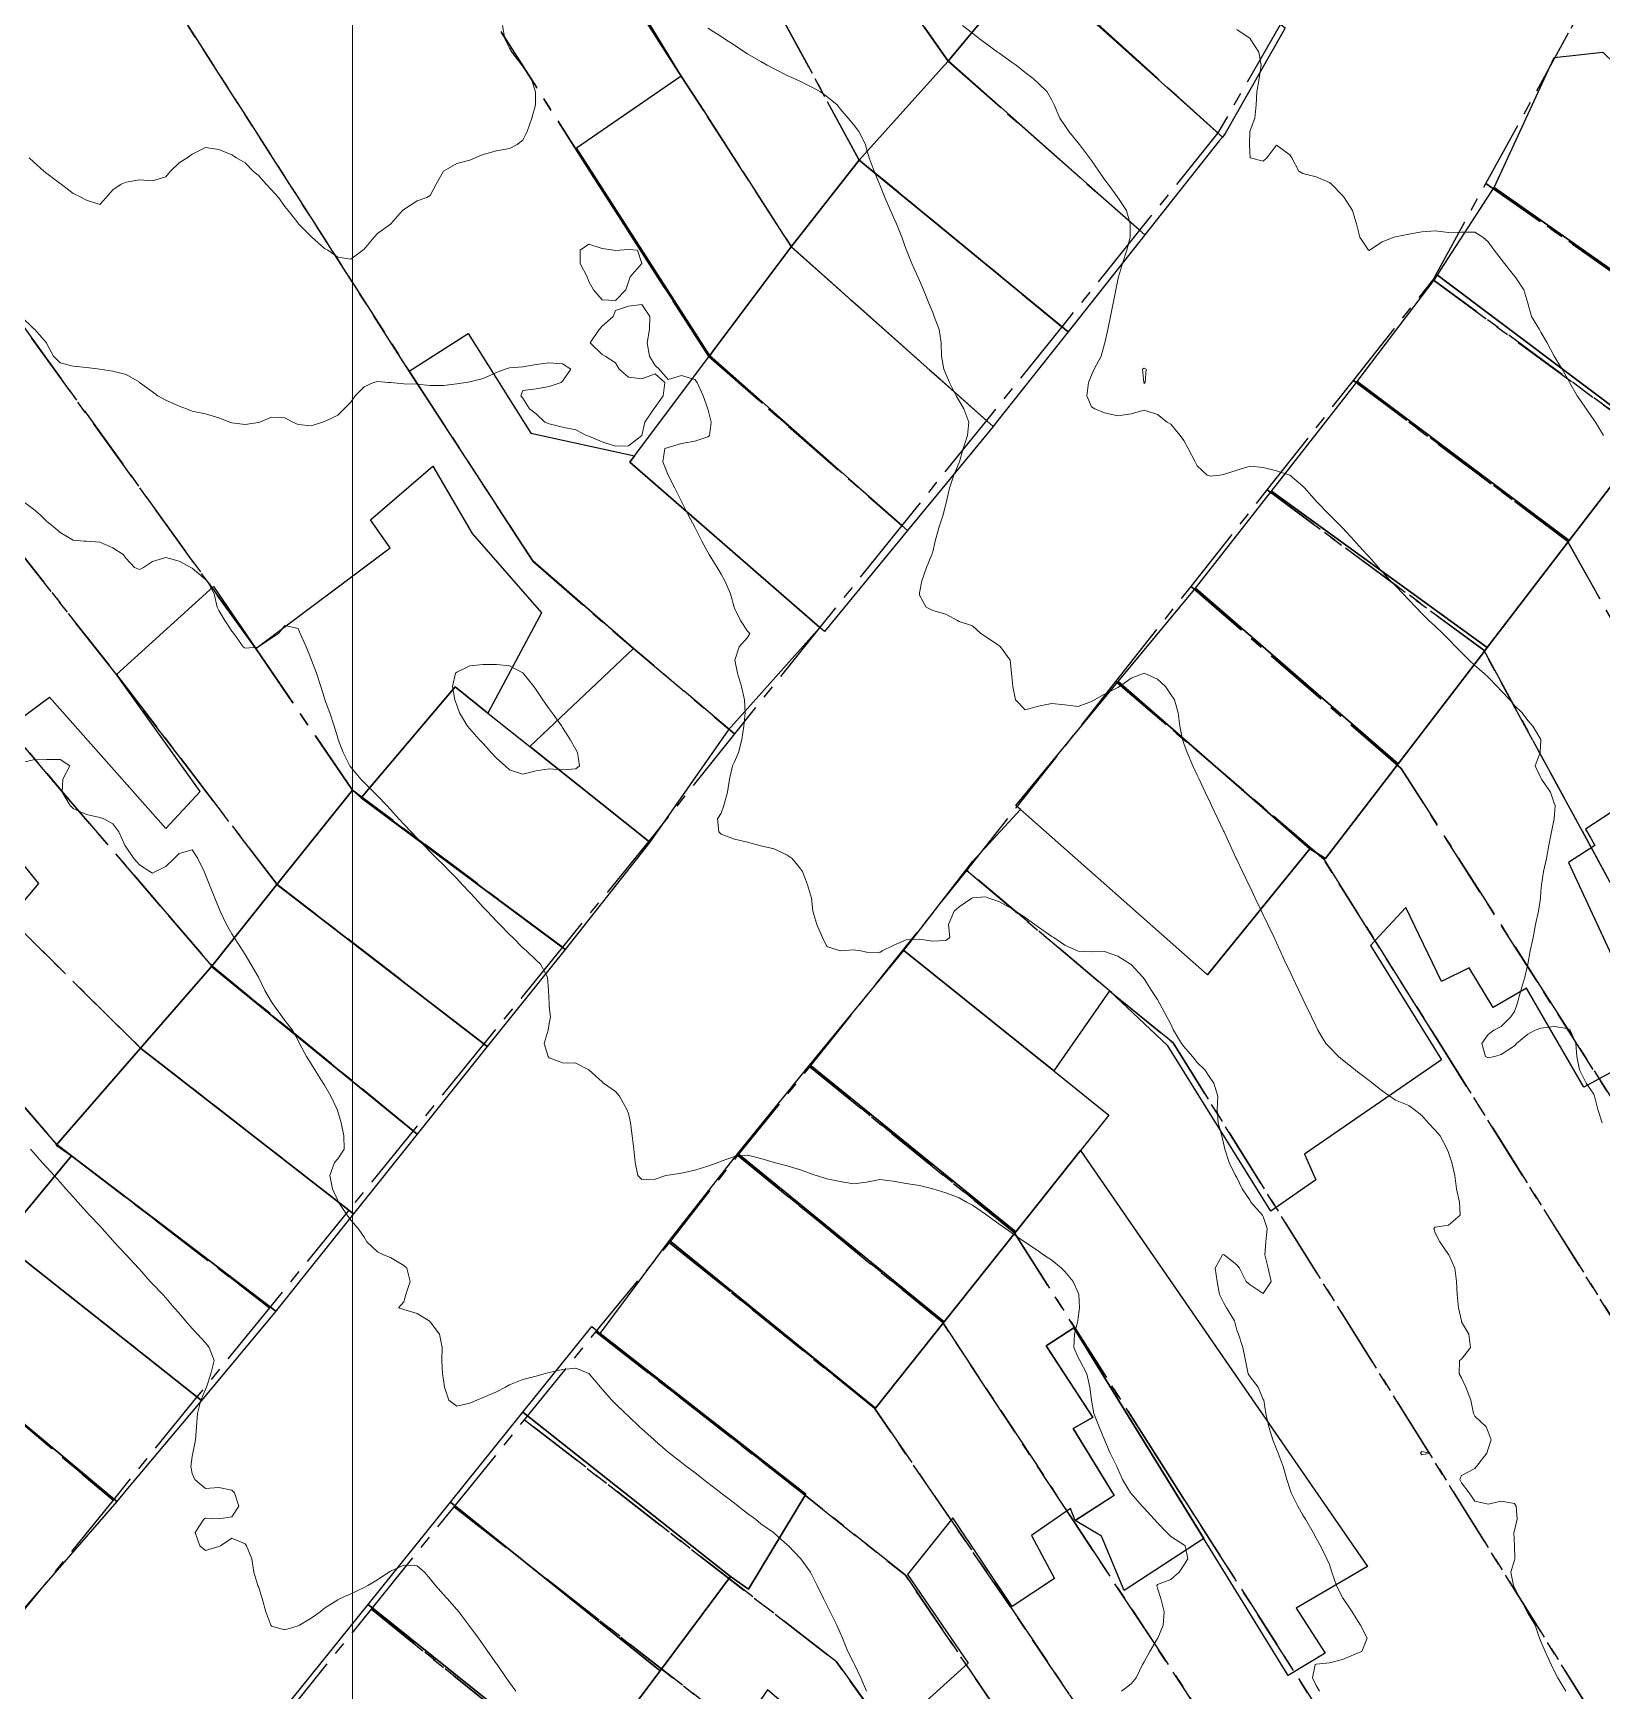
# Model space of a CAD drawing. Header units: centimetres. Extents: x 0 to 642158, y -847 to 649707.
# Drawn here: x 616554.7 to 616614.1, y 621599.3 to 621662 of the extents above; entities that cross this region are included whole.
import ezdxf

# ---------------------------------------------------------------- set-up
doc = ezdxf.new("R2010")
doc.units = ezdxf.units.CM
doc.header["$MEASUREMENT"] = 0
doc.linetypes.add('CENTERX2', pattern=[4, 2.5, -0.5, 0.5, -0.5])
doc.layers.add('MEV_grille', color=254, linetype='Continuous', lineweight=9)
doc.layers.add('WAL_topographie 0.5', color=253, linetype='Continuous', lineweight=20)
doc.layers.add('SPW_batiments', color=7, linetype='Continuous')
doc.layers.add('SPW_parcellaire cadastral', color=7, linetype='CENTERX2', lineweight=25, true_color=0xff0542)

# ---------------------------------------------------------------- blocks, each defined once
blk = doc.blocks.new('*U112')
at = {"layer": 'MEV_grille', "transparency": 33554687}
blk.add_lwpolyline([(0, 1825.476), (0, -1825.476)], dxfattribs=at)
blk = doc.blocks.new('*U113')
at = {"layer": 'MEV_grille', "color": 0, "linetype": 'ByBlock', "lineweight": -2, "transparency": 16777216}
blk.add_blockref('*U112', (1200, 0), dxfattribs=at)

msp = doc.modelspace()

# ---------------------------------------------------------------- linework, layer by layer
at = {"layer": 'SPW_batiments'}
for points in [[(616602.083, 621662.172), (616601.993, 621662.008), (616599.803, 621658.172), (616599.703, 621658.036), (616592.399, 621664.604), (616592.483, 621664.771), (616594.182, 621668.188), (616594.247, 621668.324), (616602.083, 621662.172)], [(616592.259, 621664.435), (616589.444, 621661.038), (616589.348, 621660.922), (616589.197, 621660.755), (616586.073, 621657.278), (616585.972, 621657.166), (616585.864, 621657.04), (616583.401, 621653.887), (616580.49, 621649.995), (616580.323, 621649.771), (616575.278, 621657.633), (616579.234, 621660.353), (616576.809, 621664.372)], [(616599.703, 621658.036), (616599.587, 621657.889), (616596.771, 621654.335), (616589.348, 621660.922), (616589.444, 621661.038), (616592.259, 621664.435), (616592.399, 621664.604), (616599.703, 621658.036)], [(616616.591, 621658.815), (616620.684, 621654.858), (616617.851, 621650.608), (616609.983, 621656.129), (616610.055, 621656.286), (616612.25, 621661.04), (616614.083, 621661.24), (616616.591, 621658.815)], [(616596.771, 621654.335), (616593.869, 621650.67), (616585.972, 621657.166), (616586.073, 621657.278), (616589.197, 621660.755), (616589.348, 621660.922), (616596.771, 621654.335)], [(616593.869, 621650.67), (616591.146, 621647.233), (616591.033, 621647.089), (616583.401, 621653.887), (616585.864, 621657.04), (616585.972, 621657.166), (616593.869, 621650.67)], [(616617.851, 621650.608), (616615.485, 621647.057), (616607.832, 621652.808), (616607.955, 621652.997), (616609.882, 621655.973), (616609.983, 621656.129), (616617.851, 621650.608)], [(616591.033, 621647.089), (616590.922, 621646.951), (616587.792, 621643.149), (616580.323, 621649.771), (616580.49, 621649.995), (616583.401, 621653.887), (616591.033, 621647.089)], [(616615.485, 621647.057), (616615.835, 621646.708), (616612.82, 621642.773), (616604.803, 621648.788), (616607.734, 621652.657), (616607.832, 621652.808), (616615.485, 621647.057)], [(616573.552, 621646.835), (616577.478, 621645.971), (616577.302, 621645.736), (616584.479, 621639.488), (616581.017, 621635.602), (616578.047, 621631.368), (616573.516, 621634.98), (616577.436, 621638.686), (616573.636, 621641.986), (616568.952, 621649.185), (616571.185, 621650.602), (616573.552, 621646.835)], [(616587.792, 621643.149), (616584.653, 621639.337), (616584.479, 621639.488), (616577.302, 621645.736), (616577.478, 621645.971), (616580.323, 621649.771), (616587.792, 621643.149)], [(616612.82, 621642.773), (616609.721, 621638.729), (616601.557, 621644.635), (616604.652, 621648.589), (616604.803, 621648.788), (616612.82, 621642.773)], [(616617.519, 621634.524), (616613.437, 621631.857), (616613.634, 621631.512), (616613.792, 621631.237), (616612.787, 621630.59), (616616.055, 621623.558), (616613.371, 621622.09), (616611.204, 621625.84), (616609.938, 621625.107), (616609.037, 621626.607), (616607.987, 621626.09), (616606.637, 621628.89), (616605.304, 621627.456), (616607.988, 621623.123), (616602.805, 621619.556), (616603.238, 621618.589), (616601.539, 621617.406), (616597.638, 621623.655), (616595.438, 621625.738), (616593.325, 621622.712), (616587.663, 621627.266), (616590.263, 621630.64), (616592.071, 621632.592), (616599.137, 621626.339), (616603.004, 621631.106), (616603.604, 621630.739), (616606.349, 621634.326), (616609.538, 621638.49), (616609.721, 621638.729), (616612.82, 621642.773), (616615.835, 621646.708)], [(616553.737, 621635.65), (616555.354, 621636.85), (616559.754, 621631.884), (616561.054, 621633.284), (616557.906, 621637.673), (616557.887, 621637.701), (616561.553, 621641.034), (616563.153, 621638.684), (616568.236, 621642.502), (616567.486, 621643.552), (616569.852, 621645.585), (616571.336, 621643.035)], [(616609.721, 621638.729), (616609.538, 621638.49), (616606.349, 621634.326), (616598.689, 621640.97), (616598.828, 621641.146), (616601.557, 621644.635), (616609.721, 621638.729)], [(616571.336, 621643.035), (616573.953, 621640.036), (616571.925, 621636.247), (616570.686, 621637.235), (616567.137, 621633.035), (616566.804, 621633.335), (616563.955, 621629.767), (616561.586, 621626.798), (616561.474, 621626.657), (616561.326, 621626.487), (616558.796, 621623.574), (616555.606, 621619.901), (616556.189, 621619.501), (616553.516, 621616.255)], [(616606.349, 621634.326), (616603.604, 621630.739), (616603.004, 621631.106), (616595.768, 621637.439), (616598.586, 621640.839), (616598.689, 621640.97), (616606.349, 621634.326)], [(616603.004, 621631.106), (616599.137, 621626.339), (616592.071, 621632.592), (616591.887, 621632.755), (616595.768, 621637.439), (616603.004, 621631.106)], [(616571.925, 621636.247), (616573.516, 621634.98), (616578.047, 621631.368), (616574.852, 621627.306), (616567.137, 621633.035), (616570.686, 621637.235), (616571.925, 621636.247)], [(616567.137, 621633.035), (616574.852, 621627.306), (616571.905, 621623.635), (616563.955, 621629.767), (616566.804, 621633.335), (616567.137, 621633.035)], [(616553.805, 621628.433), (616554.954, 621629.801), (616553.904, 621631.083)], [(616571.905, 621623.635), (616569.257, 621620.317), (616561.474, 621626.657), (616561.586, 621626.798), (616563.955, 621629.767), (616571.905, 621623.635)], [(616593.325, 621622.712), (616595.405, 621621.038), (616594.335, 621619.693), (616591.891, 621616.62), (616584.103, 621622.938), (616587.663, 621627.266), (616593.325, 621622.712)], [(616569.257, 621620.317), (616566.854, 621617.304), (616558.796, 621623.574), (616561.326, 621626.487), (616561.474, 621626.657), (616569.257, 621620.317)], [(616566.854, 621617.304), (616564.052, 621613.796), (616563.912, 621613.62), (616556.189, 621619.501), (616555.606, 621619.901), (616558.796, 621623.574), (616566.854, 621617.304)], [(616591.891, 621616.62), (616589.188, 621613.222), (616581.376, 621619.583), (616584.103, 621622.938), (616591.891, 621616.62)], [(616563.912, 621613.62), (616563.789, 621613.473), (616561.094, 621610.247), (616553.516, 621616.255), (616556.189, 621619.501), (616563.912, 621613.62)], [(616575.6, 621596.234), (616578.438, 621600.021), (616581.107, 621603.587), (616581.79, 621603.104), (616583.957, 621606.704), (616576.181, 621612.782), (616578.794, 621616.291), (616586.59, 621609.954), (616589.188, 621613.222), (616591.891, 621616.62), (616594.335, 621619.693), (616605.19, 621603.957)], [(616589.188, 621613.222), (616586.59, 621609.954), (616578.794, 621616.291), (616581.376, 621619.583), (616589.188, 621613.222)], [(616561.094, 621610.247), (616558.24, 621606.834), (616557.899, 621606.426), (616550.506, 621612.6), (616553.516, 621616.255), (616561.094, 621610.247)], [(616550.506, 621612.6), (616557.899, 621606.426), (616554.312, 621602.283), (616548.131, 621607.571), (616543.711, 621611.353), (616548.364, 621614.566), (616550.506, 621612.6)], [(616576.181, 621612.782), (616583.957, 621606.704), (616581.79, 621603.104), (616581.107, 621603.587), (616573.256, 621609.804), (616575.856, 621613.036), (616576.181, 621612.782)], [(616605.19, 621603.957), (616602.49, 621602.389), (616603.59, 621600.689), (616602.19, 621599.839), (616594.089, 621612.988), (616593.039, 621612.305), (616594.807, 621609.605), (616594.057, 621609.188), (616595.607, 621606.655), (616594.14, 621605.705), (616593.957, 621606.155), (616592.49, 621605.138), (616593.357, 621603.505), (616591.757, 621602.455), (616589.507, 621605.805), (616587.79, 621603.655), (616590.091, 621600.305), (616587.055, 621597.559)], [(616594.14, 621605.705), (616595.607, 621606.656), (616594.057, 621609.188), (616594.807, 621609.606), (616593.039, 621612.305), (616594.089, 621612.988), (616598.997, 621605.023), (616595.992, 621603.056), (616595.138, 621605.112), (616594.14, 621605.705)], [(616581.107, 621603.587), (616578.438, 621600.021), (616570.521, 621606.403), (616573.256, 621609.804), (616581.107, 621603.587)], [(616578.438, 621600.021), (616575.6, 621596.234), (616575.465, 621596.054), (616567.401, 621602.524), (616570.521, 621606.403), (616578.438, 621600.021)], [(616575.465, 621596.054), (616575.343, 621595.905), (616572.296, 621592.199), (616564.163, 621598.498), (616567.401, 621602.524), (616575.465, 621596.054)], [(616583.608, 621598.354), (616582.508, 621599.304), (616581.358, 621597.637)]]:
    msp.add_lwpolyline(points, dxfattribs=at)
at = {"layer": 'SPW_parcellaire cadastral'}
for points in [[(616570.75, 621689.694), (616571.035, 621689.245), (616573.331, 621685.618), (616576.153, 621681.16), (616578.779, 621677.035), (616580.549, 621674.252), (616582.004, 621671.947), (616586.133, 621665.486), (616589.334, 621660.904), (616596.57, 621654.509), (616593.634, 621650.861), (616585.972, 621657.165), (616582.991, 621662.644), (616582.017, 621664.436), (616562.618, 621694.371), (616565.01, 621696.159), (616566.129, 621696.995), (616570.75, 621689.694)], [(616590.78, 621647.315), (616583.404, 621653.884), (616581.57, 621656.729), (616580.089, 621659.027), (616579.267, 621660.302), (616559.14, 621691.77), (616562.618, 621694.371), (616582.017, 621664.436), (616582.991, 621662.644), (616585.972, 621657.165), (616593.634, 621650.861), (616590.78, 621647.315)], [(616587.58, 621643.339), (616580.29, 621649.728), (616578.576, 621652.397), (616577.209, 621654.527), (616575.938, 621656.507), (616555.225, 621689.011), (616556.348, 621689.849), (616557.324, 621690.479), (616557.948, 621690.883), (616559.14, 621691.77), (616579.267, 621660.302), (616580.089, 621659.027), (616581.57, 621656.729), (616583.404, 621653.884), (616590.78, 621647.315), (616587.58, 621643.339)], [(616587.58, 621643.339), (616584.554, 621639.579), (616581.255, 621635.458), (616577.437, 621638.685), (616573.636, 621641.985), (616568.953, 621649.184), (616547.268, 621683.063), (616547.797, 621683.459), (616548.694, 621684.158), (616551.607, 621686.309), (616555.225, 621689.011), (616575.938, 621656.507), (616577.209, 621654.527), (616578.576, 621652.397), (616580.29, 621649.728), (616587.58, 621643.339)], [(616543.82, 621680.494), (616547.268, 621683.063), (616568.953, 621649.184), (616573.636, 621641.985), (616577.437, 621638.685), (616581.255, 621635.458), (616578.01, 621631.402), (616574.746, 621627.385), (616566.804, 621633.334), (616563.154, 621638.684), (616542.63, 621667.137), (616540.203, 621670.501), (616545.479, 621674.256), (616542.259, 621679.328), (616543.82, 621680.494)], [(616601.887, 621662.279), (616599.533, 621658.19), (616592.416, 621664.636), (616586.791, 621672.265), (616585.593, 621673.98), (616583.783, 621676.517), (616581.825, 621679.376), (616582.749, 621680.086), (616584.781, 621681.436), (616588.395, 621676.924), (616589.96, 621674.624), (616590.678, 621673.569), (616594.247, 621668.323), (616601.887, 621662.279)], [(616581.825, 621679.376), (616583.783, 621676.517), (616585.593, 621673.98), (616586.791, 621672.265), (616592.416, 621664.636), (616599.533, 621658.19), (616596.57, 621654.509), (616589.334, 621660.904), (616586.133, 621665.486), (616582.004, 621671.947), (616580.549, 621674.252), (616578.779, 621677.035), (616581.825, 621679.376)], [(616542.652, 621657.064), (616540.151, 621660.248), (616537.684, 621663.398), (616542.63, 621667.137), (616563.154, 621638.684), (616566.804, 621633.334), (616574.746, 621627.385), (616571.778, 621623.733), (616563.956, 621629.766), (616560.439, 621634.363), (616557.887, 621637.7), (616546.164, 621652.587), (616542.652, 621657.064)], [(616639.867, 621620.309), (616633.663, 621632.27), (616627.971, 621629.003), (616622.035, 621641.87), (616618.121, 621650.351), (616609.669, 621656.282), (616612.892, 621662.156), (616615.049, 621666.087), (616621.586, 621664.615), (616621.017, 621662.087), (616622.869, 621660.792), (616624.594, 621657.862), (616644.367, 621623.142), (616639.867, 621620.309)], [(616627.971, 621629.003), (616625.662, 621627.593), (616619.462, 621639.559), (616615.769, 621646.687), (616607.668, 621652.636), (616609.669, 621656.282), (616618.121, 621650.351), (616622.035, 621641.87), (616627.971, 621629.003)], [(616546.164, 621652.587), (616557.887, 621637.7), (616560.439, 621634.363), (616563.956, 621629.766), (616571.778, 621623.733), (616569.105, 621620.442), (616561.493, 621626.68), (616559.485, 621629.021), (616555.935, 621633.158), (616542.331, 621649.244), (616546.164, 621652.587)], [(616604.661, 621648.824), (616607.668, 621652.636), (616615.769, 621646.687), (616619.462, 621639.559), (616625.662, 621627.593), (616622.366, 621625.581), (616617.393, 621634.464), (616612.754, 621642.752), (616604.661, 621648.824)], [(616540.554, 621641.948), (616537.786, 621645.281), (616542.331, 621649.244), (616555.935, 621633.158), (616559.485, 621629.021), (616561.493, 621626.68), (616569.105, 621620.442), (616566.67, 621617.446), (616558.797, 621623.573), (616542.02, 621640.164), (616540.554, 621641.948)], [(616604.661, 621648.824), (616612.754, 621642.752), (616617.393, 621634.464), (616622.366, 621625.581), (616618.101, 621622.977), (616613.303, 621631.792), (616611.445, 621635.206), (616609.587, 621638.619), (616601.396, 621644.684), (616604.661, 621648.824)], [(616622.366, 621625.581), (616629.108, 621613.535), (616622.334, 621609.271), (616611.605, 621626.09), (616606.466, 621634.146), (616598.52, 621641.038), (616601.396, 621644.684), (616609.587, 621638.619), (616611.445, 621635.206), (616613.303, 621631.792), (616618.101, 621622.977), (616622.366, 621625.581)], [(616540.554, 621641.948), (616542.02, 621640.164), (616558.797, 621623.573), (616566.67, 621617.446), (616563.669, 621613.753), (616556.189, 621619.5), (616555.631, 621619.929), (616553.66, 621622.212), (616549.334, 621627.221), (616538.24, 621640.086), (616540.554, 621641.948)], [(616595.68, 621637.438), (616598.52, 621641.038), (616606.466, 621634.146), (616611.605, 621626.09), (616622.334, 621609.271), (616631.775, 621594.472), (616628.092, 621591.639), (616607.77, 621623.982), (616605.454, 621627.668), (616603.538, 621630.718), (616595.68, 621637.438)], [(616536.104, 621638.481), (616538.24, 621640.086), (616549.334, 621627.221), (616553.66, 621622.212), (616555.631, 621619.929), (616556.189, 621619.5), (616563.669, 621613.753), (616560.928, 621610.379), (616553.517, 621616.255), (616542.188, 621630.848), (616539.087, 621634.598), (616536.104, 621638.481)], [(616595.68, 621637.438), (616603.538, 621630.718), (616605.454, 621627.668), (616607.77, 621623.982), (616628.092, 621591.639), (616631.775, 621594.472), (616646.068, 621570.878), (616634.947, 621563.852), (616627.669, 621575.503), (616624.276, 621581.201), (616620.212, 621587.94), (616597.838, 621623.767), (616595.438, 621625.737), (616590.045, 621630.295), (616591.908, 621632.657), (616595.68, 621637.438)], [(616538.338, 621628.298), (616542.188, 621630.848), (616553.517, 621616.255), (616560.928, 621610.379), (616557.756, 621606.475), (616550.48, 621612.622), (616548.388, 621614.584), (616545.771, 621618.023), (616543.056, 621621.615), (616540.616, 621625.006), (616538.338, 621628.298)], [(616584.101, 621622.865), (616590.045, 621630.295), (616595.438, 621625.737), (616597.838, 621623.767), (616620.212, 621587.94), (616613.136, 621583.164), (616598.276, 621606.477), (616597.406, 621607.843), (616591.825, 621616.599), (616584.101, 621622.865)], [(616581.375, 621619.509), (616584.101, 621622.865), (616591.825, 621616.599), (616597.406, 621607.843), (616598.276, 621606.477), (616613.136, 621583.164), (616610.223, 621581.181), (616594.075, 621605.685), (616591.56, 621609.502), (616589.122, 621613.201), (616581.375, 621619.509)], [(616578.802, 621616.21), (616581.375, 621619.509), (616589.122, 621613.201), (616591.56, 621609.502), (616594.075, 621605.685), (616610.223, 621581.181), (616607.305, 621579.194), (616591.691, 621602.434), (616586.544, 621609.955), (616578.802, 621616.21)], [(616578.802, 621616.21), (616586.544, 621609.955), (616591.691, 621602.434), (616607.305, 621579.194), (616605.227, 621577.779), (616587.724, 621603.634), (616583.891, 621606.684), (616576.007, 621612.846), (616578.802, 621616.21)], [(616548.388, 621614.584), (616550.48, 621612.622), (616557.756, 621606.475), (616554.335, 621602.265), (616551.293, 621604.867), (616548.132, 621607.57), (616543.706, 621611.357), (616546.149, 621613.075), (616548.388, 621614.584)], [(616602.645, 621576.021), (616597.775, 621582.778), (616596.129, 621585.063), (616587.08, 621597.62), (616585.108, 621600.357), (616573.315, 621609.514), (616576.007, 621612.846), (616583.891, 621606.684), (616587.724, 621603.634), (616605.227, 621577.779), (616602.645, 621576.021)], [(616602.645, 621576.021), (616598.702, 621573.337), (616583.893, 621594.891), (616582.436, 621597.011), (616570.655, 621606.221), (616573.315, 621609.514), (616585.108, 621600.357), (616587.08, 621597.62), (616596.129, 621585.063), (616597.775, 621582.778), (616602.645, 621576.021)], [(616570.655, 621606.221), (616582.436, 621597.011), (616583.893, 621594.891), (616598.702, 621573.337), (616595.074, 621570.867), (616579.218, 621592.889), (616577.838, 621594.005), (616575.372, 621596.001), (616567.526, 621602.348), (616570.655, 621606.221)], [(616564.283, 621598.333), (616567.526, 621602.348), (616575.372, 621596.001), (616577.838, 621594.005), (616579.218, 621592.889), (616595.074, 621570.867), (616590.532, 621567.774), (616574.576, 621590.082), (616572.123, 621592.048), (616564.283, 621598.333)]]:
    msp.add_lwpolyline(points, dxfattribs=at)
at = {"layer": 'WAL_topographie 0.5'}
for points in [[(616554.587, 621657.25), (616554.75, 621657.094), (616555.137, 621656.75), (616555.25, 621656.661), (616555.75, 621656.277), (616555.791, 621656.25), (616556.25, 621655.896), (616556.568, 621655.75), (616556.75, 621655.642), (616557.25, 621655.483), (616557.492, 621655.75), (616557.75, 621656.043), (616558.066, 621656.25), (616558.25, 621656.328), (616558.75, 621656.42), (616559.25, 621656.382), (616559.75, 621656.533), (616559.931, 621656.75), (616560.25, 621657.061), (616560.554, 621657.25), (616560.75, 621657.386), (616561.25, 621657.645), (616561.75, 621657.567), (616562.25, 621657.365), (616562.42, 621657.25), (616562.75, 621657.063), (616563.059, 621656.75), (616563.25, 621656.576), (616563.546, 621656.25), (616563.75, 621656.039), (616564.016, 621655.75), (616564.25, 621655.413), (616564.374, 621655.25), (616564.75, 621654.776), (616564.773, 621654.75), (616565.25, 621654.27), (616565.275, 621654.25), (616565.75, 621653.82), (616565.881, 621653.75), (616566.25, 621653.489), (616566.75, 621653.419), (616567.205, 621653.75), (616567.25, 621653.798), (616567.623, 621654.25), (616567.75, 621654.386), (616568.25, 621654.739), (616568.263, 621654.75), (616568.704, 621655.25), (616568.75, 621655.3), (616569.25, 621655.628), (616569.617, 621655.75), (616569.75, 621655.819), (616569.969, 621656.25), (616570.25, 621656.75), (616570.25, 621656.75), (616570.75, 621657.036), (616571.25, 621657.159), (616571.444, 621657.25), (616571.75, 621657.369), (616572.25, 621657.512), (616572.75, 621657.597), (616573.04, 621657.75), (616573.25, 621657.921), (616573.411, 621658.25), (616573.589, 621658.75), (616573.724, 621659.25), (616573.729, 621659.75), (616573.572, 621660.25), (616573.25, 621660.703), (616573.216, 621660.75), (616572.837, 621661.25), (616572.75, 621661.395), (616572.57, 621661.75), (616572.483, 621662.25)], [(616580.25, 621662.158), (616580.75, 621661.833), (616580.878, 621661.75), (616581.25, 621661.507), (616581.644, 621661.25), (616581.75, 621661.183), (616582.25, 621660.895), (616582.494, 621660.75), (616582.75, 621660.61), (616583.25, 621660.364), (616583.513, 621660.25), (616583.75, 621660.135), (616584.25, 621659.878), (616584.506, 621659.75), (616584.75, 621659.567), (616585.134, 621659.25), (616585.25, 621659.107), (616585.548, 621658.75), (616585.75, 621658.514), (616585.956, 621658.25), (616586.205, 621657.75), (616586.25, 621657.583), (616586.343, 621657.25), (616586.534, 621656.75), (616586.74, 621656.25), (616586.75, 621656.225), (616586.94, 621655.75), (616587.154, 621655.25), (616587.25, 621655.033), (616587.377, 621654.75), (616587.576, 621654.25), (616587.75, 621653.778), (616587.76, 621653.75), (616587.966, 621653.25), (616588.191, 621652.75), (616588.25, 621652.607), (616588.4, 621652.25), (616588.6, 621651.75), (616588.75, 621651.393), (616588.809, 621651.25), (616588.995, 621650.75), (616589.073, 621650.25), (616589.08, 621649.75), (616589.174, 621649.25), (616589.25, 621649.083), (616589.383, 621648.75), (616589.642, 621648.25), (616589.75, 621648.053), (616589.925, 621647.75), (616590.11, 621647.25), (616590.059, 621646.75), (616589.905, 621646.25), (616589.762, 621645.75), (616589.75, 621645.72), (616589.554, 621645.25), (616589.387, 621644.75), (616589.267, 621644.25), (616589.25, 621644.162), (616589.141, 621643.75), (616588.983, 621643.25), (616588.846, 621642.75), (616588.75, 621642.341), (616588.721, 621642.25), (616588.52, 621641.75), (616588.338, 621641.25), (616588.25, 621640.788), (616588.244, 621640.75), (616588.25, 621640.704), (616588.5, 621640.25), (616588.75, 621640.122), (616589.25, 621639.982), (616589.683, 621639.75), (616589.75, 621639.714), (616590.25, 621639.542), (616590.568, 621639.25), (616590.75, 621639.145), (616591.25, 621638.804), (616591.317, 621638.75), (616591.682, 621638.25), (616591.731, 621637.75), (616591.75, 621637.5), (616591.776, 621637.25), (616591.883, 621636.75), (616592.25, 621636.371), (616592.75, 621636.505), (616593.25, 621636.604), (616593.75, 621636.553), (616594.25, 621636.5), (616594.75, 621636.689), (616594.864, 621636.75), (616595.25, 621636.955), (616595.75, 621637.219), (616595.807, 621637.25), (616596.25, 621637.56), (616596.75, 621637.75), (616596.75, 621637.75), (616596.75, 621637.75), (616597.25, 621637.53), (616597.553, 621637.25), (616597.75, 621636.95), (616597.893, 621636.75), (616598.034, 621636.25), (616598.09, 621635.75), (616598.193, 621635.25), (616598.25, 621635.091), (616598.371, 621634.75), (616598.583, 621634.25), (616598.75, 621633.897), (616598.823, 621633.75), (616599.058, 621633.25), (616599.25, 621632.838), (616599.292, 621632.75), (616599.534, 621632.25), (616599.75, 621631.793), (616599.771, 621631.75), (616600, 621631.25), (616600.229, 621630.75), (616600.25, 621630.707), (616600.466, 621630.25), (616600.709, 621629.75), (616600.75, 621629.664), (616600.946, 621629.25), (616601.182, 621628.75), (616601.25, 621628.611), (616601.426, 621628.25), (616601.661, 621627.75), (616601.75, 621627.553), (616601.889, 621627.25), (616602.12, 621626.75), (616602.25, 621626.479), (616602.358, 621626.25), (616602.599, 621625.75), (616602.75, 621625.436), (616602.838, 621625.25), (616603.074, 621624.75), (616603.25, 621624.389), (616603.318, 621624.25), (616603.62, 621623.75), (616603.75, 621623.612), (616604.097, 621623.25), (616604.25, 621623.128), (616604.722, 621622.75), (616604.75, 621622.729), (616605.25, 621622.347), (616605.38, 621622.25), (616605.75, 621621.957), (616606.038, 621621.75), (616606.25, 621621.601), (616606.75, 621621.401), (616606.953, 621621.25), (616607.25, 621621.026), (616607.486, 621620.75), (616607.75, 621620.47), (616607.936, 621620.25), (616608.203, 621619.75), (616608.25, 621619.625), (616608.374, 621619.25), (616608.495, 621618.75), (616608.558, 621618.25), (616608.669, 621617.75), (616608.699, 621617.25), (616608.25, 621616.877), (616607.75, 621616.798), (616607.7, 621616.75), (616607.75, 621616.583), (616607.921, 621616.25), (616608.25, 621615.771), (616608.265, 621615.75), (616608.489, 621615.25), (616608.558, 621614.75), (616608.581, 621614.25), (616608.625, 621613.75), (616608.739, 621613.25), (616608.75, 621613.222), (616609.024, 621612.75), (616609.09, 621612.25), (616608.75, 621611.803), (616608.673, 621611.75), (616608.653, 621611.25), (616608.75, 621611.098), (616608.907, 621610.75), (616609.103, 621610.25), (616609.194, 621609.75), (616609.25, 621609.65), (616609.674, 621609.25), (616609.75, 621609.058), (616609.861, 621608.75), (616609.75, 621608.417), (616609.705, 621608.25), (616609.307, 621607.75), (616609.25, 621607.676), (616608.75, 621607.408), (616608.682, 621607.25), (616608.75, 621607.13), (616609.029, 621606.75), (616609.25, 621606.437), (616609.75, 621606.324), (616610.25, 621606.438), (616610.75, 621606.343), (616610.808, 621606.25), (616610.848, 621605.75), (616610.75, 621605.321), (616610.727, 621605.25), (616610.75, 621604.75), (616610.75, 621604.75), (616610.767, 621604.25), (616610.75, 621604.206), (616610.608, 621603.75), (616610.705, 621603.25), (616610.75, 621603.162), (616610.958, 621602.75), (616611.222, 621602.25), (616611.25, 621602.204), (616611.53, 621601.75), (616611.697, 621601.25), (616611.75, 621601.131), (616611.911, 621600.75), (616612.135, 621600.25), (616612.25, 621600.022), (616612.386, 621599.75), (616612.689, 621599.25)], [(616589.875, 621662.25), (616590.25, 621661.962), (616590.525, 621661.75), (616590.75, 621661.583), (616591.2, 621661.25), (616591.25, 621661.214), (616591.75, 621660.859), (616591.9, 621660.75), (616592.25, 621660.475), (616592.553, 621660.25), (616592.75, 621660.058), (616593.083, 621659.75), (616593.25, 621659.434), (616593.345, 621659.25), (616593.558, 621658.75), (616593.75, 621658.472), (616593.9, 621658.25), (616594.25, 621657.813), (616594.3, 621657.75), (616594.675, 621657.25), (616594.75, 621657.143), (616595.025, 621656.75), (616595.25, 621656.429), (616595.378, 621656.25), (616595.75, 621655.75), (616595.75, 621655.75), (616596.071, 621655.25), (616596.222, 621654.75), (616596.216, 621654.25), (616596.094, 621653.75), (616595.92, 621653.25), (616595.772, 621652.75), (616595.75, 621652.632), (616595.674, 621652.25), (616595.569, 621651.75), (616595.469, 621651.25), (616595.371, 621650.75), (616595.264, 621650.25), (616595.25, 621650.212), (616595.118, 621649.75), (616594.86, 621649.25), (616594.75, 621649.025), (616594.646, 621648.75), (616594.572, 621648.25), (616594.75, 621647.828), (616594.875, 621647.75), (616595.25, 621647.608), (616595.75, 621647.486), (616596.25, 621647.568), (616596.75, 621647.7), (616597.25, 621647.539), (616597.617, 621647.25), (616597.75, 621647.173), (616598.105, 621646.75), (616598.25, 621646.554), (616598.406, 621646.25), (616598.671, 621645.75), (616598.75, 621645.598), (616599.131, 621645.25), (616599.25, 621645.205), (616599.607, 621645.25), (616599.75, 621645.266), (616600.25, 621645.436), (616600.75, 621645.58), (616601.25, 621645.529), (616601.75, 621645.409), (616602.25, 621645.25), (616602.25, 621645.25), (616602.75, 621644.824), (616602.82, 621644.75), (616603.25, 621644.266), (616603.265, 621644.25), (616603.75, 621643.75), (616603.75, 621643.75), (616604.25, 621643.25), (616604.25, 621643.25), (616604.706, 621642.75), (616604.75, 621642.7), (616605.159, 621642.25), (616605.25, 621642.15), (616605.603, 621641.75), (616605.75, 621641.594), (616606.064, 621641.25), (616606.25, 621641.059), (616606.542, 621640.75), (616606.75, 621640.529), (616607.021, 621640.25), (616607.25, 621640.008), (616607.508, 621639.75), (616607.75, 621639.528), (616608.036, 621639.25), (616608.25, 621639.047), (616608.532, 621638.75), (616608.75, 621638.532), (616609.032, 621638.25), (616609.25, 621638.048), (616609.588, 621637.75), (616609.75, 621637.607), (616610.099, 621637.25), (616610.25, 621637.088), (616610.571, 621636.75), (616610.75, 621636.536), (616611.036, 621636.25), (616611.25, 621635.962), (616611.44, 621635.75), (616611.75, 621635.25), (616611.75, 621635.25), (616611.75, 621635.249), (616611.717, 621634.75), (616611.536, 621634.25), (616611.75, 621633.8), (616611.768, 621633.75), (616612.109, 621633.25), (616612.25, 621632.841), (616612.286, 621632.75), (616612.25, 621632.25), (616612.25, 621632.25), (616612.154, 621631.75), (616612.046, 621631.25), (616611.954, 621630.75), (616611.846, 621630.25), (616611.769, 621629.75), (616611.75, 621629.5), (616611.731, 621629.25), (616611.654, 621628.75), (616611.546, 621628.25), (616611.454, 621627.75), (616611.342, 621627.25), (616611.25, 621626.75), (616611.25, 621626.75), (616611.139, 621626.25), (616610.992, 621625.75), (616610.853, 621625.25), (616610.75, 621624.958), (616610.611, 621624.75), (616610.25, 621624.389), (616609.972, 621624.25), (616609.75, 621624.083), (616609.515, 621623.75), (616609.65, 621623.25), (616609.75, 621623.2), (616610, 621623.25), (616610.25, 621623.333), (616610.75, 621623.655), (616610.824, 621623.75), (616611.25, 621624.099), (616611.528, 621624.25), (616611.75, 621624.323), (616612.25, 621624.384), (616612.75, 621624.308), (616612.856, 621624.25), (616613.073, 621623.75), (616613.111, 621623.25), (616613.207, 621622.75), (616613.25, 621622.674), (616613.459, 621622.25), (616613.75, 621621.826), (616613.777, 621621.75), (616613.904, 621621.25), (616614.068, 621620.75)], [(616600.25, 621662.099), (616600.75, 621661.759), (616600.759, 621661.75), (616601.086, 621661.25), (616601.171, 621660.75), (616601.099, 621660.25), (616601.003, 621659.75), (616600.976, 621659.25), (616600.935, 621658.75), (616600.75, 621658.278), (616600.744, 621658.25), (616600.725, 621657.75), (616600.75, 621657.25), (616600.75, 621657.25), (616601.25, 621657.12), (616601.385, 621657.25), (616601.75, 621657.725), (616602.25, 621657.361), (616602.333, 621657.25), (616602.595, 621656.75), (616602.75, 621656.654), (616603.25, 621656.534), (616603.75, 621656.314), (616603.828, 621656.25), (616604.25, 621655.828), (616604.306, 621655.75), (616604.625, 621655.25), (616604.75, 621654.827), (616604.775, 621654.75), (616604.899, 621654.25), (616605.231, 621653.75), (616605.25, 621653.74), (616605.264, 621653.75), (616605.75, 621654.071), (616606.202, 621654.25), (616606.25, 621654.266), (616606.75, 621654.356), (616607.25, 621654.45), (616607.75, 621654.488), (616608.25, 621654.423), (616608.75, 621654.435), (616609.25, 621654.434), (616609.55, 621654.25), (616609.75, 621654.074), (616609.979, 621653.75), (616610.25, 621653.417), (616610.373, 621653.25), (616610.75, 621652.774), (616610.77, 621652.75), (616611.102, 621652.25), (616611.25, 621651.75), (616611.25, 621651.75), (616611.391, 621651.25), (616611.69, 621650.75), (616611.75, 621650.65), (616611.983, 621650.25), (616612.25, 621649.75), (616612.25, 621649.75), (616612.555, 621649.25), (616612.75, 621648.902), (616612.831, 621648.75), (616613.119, 621648.25), (616613.25, 621648.067), (616613.461, 621647.75), (616613.75, 621647.344), (616613.815, 621647.25), (616614.114, 621646.75)], [(616577.15, 621652.25), (616576.75, 621651.85), (616576.25, 621651.875), (616575.926, 621652.25), (616575.75, 621652.575), (616575.679, 621652.75), (616575.417, 621653.25), (616575.417, 621653.75), (616575.75, 621653.989), (616576.25, 621653.824), (616576.687, 621653.75), (616576.75, 621653.736), (616576.917, 621653.75), (616577.25, 621653.777), (616577.583, 621653.75), (616577.75, 621653.251), (616577.75, 621653.25), (616577.75, 621653.25), (616577.315, 621652.75), (616577.25, 621652.562), (616577.15, 621652.25)], [(616554.287, 621651.25), (616554.75, 621650.787), (616554.796, 621650.75), (616555.233, 621650.25), (616555.25, 621650.214), (616555.5, 621649.75), (616555.75, 621649.495), (616556.25, 621649.374), (616556.75, 621649.322), (616557.25, 621649.25), (616557.25, 621649.25), (616557.75, 621649.182), (616558.25, 621649.052), (616558.75, 621648.76), (616558.76, 621648.75), (616559.25, 621648.394), (616559.452, 621648.25), (616559.75, 621648.083), (616560.25, 621647.854), (616560.533, 621647.75), (616560.75, 621647.669), (616561.25, 621647.564), (616561.75, 621647.408), (616562.176, 621647.25), (616562.25, 621647.221), (616562.75, 621647.163), (616563.25, 621647.231), (616563.309, 621647.25), (616563.75, 621647.433), (616564.25, 621647.409), (616564.554, 621647.25), (616564.75, 621647.165), (616565.25, 621647.114), (616565.671, 621647.25), (616565.75, 621647.278), (616566.25, 621647.516), (616566.496, 621647.75), (616566.75, 621648.009), (616566.909, 621648.25), (616567.25, 621648.591), (616567.609, 621648.75), (616567.75, 621648.79), (616568.173, 621648.75), (616568.25, 621648.744), (616568.75, 621648.696), (616569.25, 621648.683), (616569.75, 621648.638), (616570.25, 621648.631), (616570.75, 621648.701), (616571.1, 621648.75), (616571.25, 621648.775), (616571.75, 621648.896), (616572.25, 621649.134), (616572.583, 621649.25), (616572.75, 621649.308), (616573.25, 621649.34), (616573.75, 621649.432), (616574.25, 621649.5), (616574.75, 621649.45), (616575.062, 621649.25), (616574.75, 621648.796), (616574.7, 621648.75), (616574.25, 621648.605), (616573.75, 621648.512), (616573.25, 621648.45), (616573.181, 621648.25), (616573.25, 621648.155), (616573.5, 621647.75), (616573.75, 621647.561), (616574.083, 621647.25), (616574.25, 621647.181), (616574.75, 621647.063), (616575.25, 621646.954), (616575.657, 621646.75), (616575.75, 621646.715), (616576.25, 621646.507), (616576.75, 621646.34), (616577.25, 621646.359), (616577.75, 621646.75), (616577.75, 621646.75), (616577.864, 621647.25), (616578.205, 621647.75), (616578.25, 621647.816), (616578.556, 621648.25), (616578.625, 621648.75), (616578.25, 621649.083), (616577.75, 621648.889), (616577.25, 621648.95), (616576.89, 621649.25), (616576.75, 621649.5), (616576.361, 621649.75), (616576.25, 621649.803), (616575.803, 621650.25), (616576.137, 621650.75), (616576.25, 621650.885), (616576.663, 621651.25), (616576.75, 621651.472), (616577.25, 621651.641), (616577.75, 621651.697), (616578.054, 621651.25), (616578.043, 621650.75), (616577.948, 621650.25), (616578.036, 621649.75), (616578.25, 621649.393), (616578.4, 621649.25), (616578.75, 621648.861), (616579.25, 621649.017), (616579.75, 621648.86), (616579.848, 621648.75), (616580.069, 621648.25), (616580.25, 621647.75), (616580.25, 621647.75), (616580.378, 621647.25), (616580.31, 621646.75), (616580.25, 621646.7), (616579.75, 621646.534), (616579.25, 621646.444), (616578.75, 621646.295), (616578.625, 621646.25), (616578.546, 621645.75), (616578.75, 621645.25), (616578.75, 621645.25), (616579, 621644.75), (616579.25, 621644.25), (616579.25, 621644.25), (616579.507, 621643.75), (616579.75, 621643.279), (616579.765, 621643.25), (616580.021, 621642.75), (616580.25, 621642.329), (616580.294, 621642.25), (616580.601, 621641.75), (616580.75, 621641.5), (616580.895, 621641.25), (616581.1, 621640.75), (616581.236, 621640.25), (616581.25, 621640.212), (616581.481, 621639.75), (616581.75, 621639.338), (616581.838, 621639.25), (616581.75, 621639.1), (616581.431, 621638.75), (616581.269, 621638.25), (616581.372, 621637.75), (616581.513, 621637.25), (616581.632, 621636.75), (616581.661, 621636.25), (616581.605, 621635.75), (616581.533, 621635.25), (616581.405, 621634.75), (616581.25, 621634.404), (616581.183, 621634.25), (616581.068, 621633.75), (616580.996, 621633.25), (616580.846, 621632.75), (616580.75, 621632.461), (616580.617, 621632.25), (616580.667, 621631.75), (616580.75, 621631.659), (616581.25, 621631.48), (616581.75, 621631.366), (616582.167, 621631.25), (616582.25, 621631.221), (616582.75, 621631.104), (616583.25, 621630.875), (616583.433, 621630.75), (616583.75, 621630.354), (616583.82, 621630.25), (616584.017, 621629.75), (616584.17, 621629.25), (616584.213, 621628.75), (616584.25, 621628.625), (616584.363, 621628.25), (616584.587, 621627.75), (616584.75, 621627.417), (616585.25, 621627.25), (616585.75, 621627.286), (616586.036, 621627.25), (616586.25, 621627.207), (616586.75, 621627.183), (616586.844, 621627.25), (616587.25, 621627.456), (616587.75, 621627.67), (616588.25, 621627.688), (616588.75, 621627.619), (616589.25, 621627.637), (616589.396, 621627.75), (616589.341, 621628.25), (616589.56, 621628.75), (616589.75, 621628.92), (616590.234, 621629.25), (616590.25, 621629.262), (616590.75, 621629.297), (616590.875, 621629.25), (616591.25, 621629.114), (616591.75, 621628.839), (616591.878, 621628.75), (616592.25, 621628.511), (616592.607, 621628.25), (616592.75, 621628.153), (616593.25, 621627.799), (616593.333, 621627.75), (616593.75, 621627.472), (616594.221, 621627.25), (616594.25, 621627.234), (616594.75, 621627.212), (616595.25, 621627.221), (616595.75, 621627.053), (616596.229, 621626.75), (616596.25, 621626.735), (616596.694, 621626.25), (616596.75, 621626.187), (616597.025, 621625.75), (616597.25, 621625.412), (616597.335, 621625.25), (616597.604, 621624.75), (616597.75, 621624.479), (616597.858, 621624.25), (616598.154, 621623.75), (616598.25, 621623.627), (616598.567, 621623.25), (616598.75, 621623.033), (616599.038, 621622.75), (616599.25, 621622.426), (616599.38, 621622.25), (616599.526, 621621.75), (616599.507, 621621.25), (616599.543, 621620.75), (616599.676, 621620.25), (616599.75, 621619.981), (616599.794, 621619.75), (616599.958, 621619.25), (616600.205, 621618.75), (616600.25, 621618.672), (616600.449, 621618.25), (616600.75, 621617.804), (616600.784, 621617.75), (616601.223, 621617.25), (616601.25, 621617.203), (616601.398, 621616.75), (616601.351, 621616.25), (616601.31, 621615.75), (616601.437, 621615.25), (616601.55, 621614.75), (616601.25, 621614.294), (616600.75, 621614.621), (616600.607, 621614.75), (616600.344, 621615.25), (616600.25, 621615.375), (616599.776, 621615.75), (616599.75, 621615.767), (616599.708, 621615.75), (616599.433, 621615.25), (616599.5, 621614.75), (616599.596, 621614.25), (616599.75, 621613.95), (616599.855, 621613.75), (616600.155, 621613.25), (616600.25, 621612.906), (616600.311, 621612.75), (616600.471, 621612.25), (616600.578, 621611.75), (616600.682, 621611.25), (616600.75, 621611.141), (616601.053, 621610.75), (616601.25, 621610.283), (616601.265, 621610.25), (616601.347, 621609.75), (616601.463, 621609.25), (616601.609, 621608.75), (616601.75, 621608.406), (616601.816, 621608.25), (616602.005, 621607.75), (616602.139, 621607.25), (616602.25, 621606.895), (616602.303, 621606.75), (616602.552, 621606.25), (616602.75, 621605.91), (616602.846, 621605.75), (616603.133, 621605.25), (616603.25, 621605.041), (616603.414, 621604.75), (616603.655, 621604.25), (616603.75, 621604.045), (616603.847, 621603.75), (616604.017, 621603.25), (616604.25, 621602.775), (616604.264, 621602.75), (616604.611, 621602.25), (616604.75, 621602.019), (616604.921, 621601.75), (616605.181, 621601.25), (616604.982, 621600.75), (616604.75, 621600.666), (616604.25, 621600.446), (616603.75, 621600.315), (616603.25, 621600.271), (616603.217, 621600.25), (616603.115, 621599.75), (616603.25, 621599.463), (616603.369, 621599.25)], [(616596.786, 621648.75), (616596.75, 621648.708), (616596.737, 621648.75), (616596.683, 621649.25), (616596.75, 621649.297), (616596.821, 621649.25), (616596.786, 621648.75)], [(616554.356, 621644.25), (616554.75, 621643.954), (616555.006, 621643.75), (616555.25, 621643.497), (616555.549, 621643.25), (616555.75, 621643.073), (616556.25, 621642.782), (616556.667, 621642.75), (616556.75, 621642.744), (616557.25, 621642.713), (616557.75, 621642.496), (616558.132, 621642.25), (616558.25, 621642.095), (616558.573, 621641.75), (616558.75, 621641.675), (616558.907, 621641.75), (616559.25, 621641.981), (616559.75, 621642.131), (616560.25, 621641.993), (616560.701, 621641.75), (616560.75, 621641.721), (616561.25, 621641.297), (616561.309, 621641.25), (616561.579, 621640.75), (616561.696, 621640.25), (616561.75, 621640.125), (616561.984, 621639.75), (616562.25, 621639.34), (616562.326, 621639.25), (616562.68, 621638.75), (616562.75, 621638.696), (616563.25, 621638.744), (616563.261, 621638.75), (616563.75, 621639.074), (616564.017, 621639.25), (616564.25, 621639.559), (616564.75, 621639.45), (616564.832, 621639.25), (616565.063, 621638.75), (616565.25, 621638.287), (616565.262, 621638.25), (616565.448, 621637.75), (616565.616, 621637.25), (616565.75, 621636.81), (616565.768, 621636.75), (616565.948, 621636.25), (616566.116, 621635.75), (616566.25, 621635.31), (616566.268, 621635.25), (616566.453, 621634.75), (616566.71, 621634.25), (616566.75, 621634.195), (616567.127, 621633.75), (616567.25, 621633.625), (616567.619, 621633.25), (616567.75, 621633.119), (616568.103, 621632.75), (616568.25, 621632.594), (616568.556, 621632.25), (616568.75, 621632.038), (616569.025, 621631.75), (616569.25, 621631.515), (616569.511, 621631.25), (616569.75, 621631), (616570, 621630.75), (616570.25, 621630.5), (616570.489, 621630.25), (616570.75, 621629.985), (616570.975, 621629.75), (616571.25, 621629.462), (616571.444, 621629.25), (616571.75, 621628.906), (616571.897, 621628.75), (616572.25, 621628.375), (616572.375, 621628.25), (616572.75, 621627.875), (616572.873, 621627.75), (616573.25, 621627.367), (616573.384, 621627.25), (616573.75, 621626.897), (616573.92, 621626.75), (616574.188, 621626.25), (616574.217, 621625.75), (616574.243, 621625.25), (616574.25, 621625.15), (616574.297, 621624.75), (616574.25, 621624.5), (616574.203, 621624.25), (616574.061, 621623.75), (616574.204, 621623.25), (616574.25, 621623.205), (616574.75, 621623.021), (616575.25, 621623), (616575.75, 621622.75), (616575.75, 621622.75), (616576.25, 621622.292), (616576.306, 621622.25), (616576.75, 621621.93), (616576.9, 621621.75), (616577.189, 621621.25), (616577.25, 621621.096), (616577.328, 621620.75), (616577.391, 621620.25), (616577.453, 621619.75), (616577.495, 621619.25), (616577.604, 621618.75), (616577.75, 621618.607), (616578.25, 621618.618), (616578.662, 621618.75), (616578.75, 621618.771), (616579.25, 621618.836), (616579.75, 621618.952), (616580.25, 621619.102), (616580.639, 621619.25), (616580.75, 621619.291), (616581.25, 621619.472), (616581.75, 621619.525), (616582.25, 621619.401), (616582.75, 621619.25), (616582.75, 621619.25), (616583.25, 621619.125), (616583.75, 621618.969), (616584.25, 621618.782), (616584.355, 621618.75), (616584.75, 621618.631), (616585.25, 621618.523), (616585.75, 621618.442), (616586.25, 621618.5), (616586.75, 621618.605), (616587.25, 621618.543), (616587.75, 621618.452), (616588.25, 621618.375), (616588.75, 621618.25), (616588.75, 621618.25), (616589.25, 621618.093), (616589.75, 621617.908), (616590.031, 621617.75), (616590.25, 621617.627), (616590.75, 621617.285), (616590.799, 621617.25), (616591.25, 621616.931), (616591.506, 621616.75), (616591.75, 621616.578), (616592.225, 621616.25), (616592.25, 621616.234), (616592.75, 621615.887), (616592.939, 621615.75), (616593.25, 621615.547), (616593.616, 621615.25), (616593.75, 621615.116), (616594.061, 621614.75), (616594.25, 621614.319), (616594.276, 621614.25), (616594.295, 621613.75), (616594.25, 621613.386), (616594.233, 621613.25), (616594.116, 621612.75), (616594.09, 621612.25), (616594.25, 621611.867), (616594.315, 621611.75), (616594.577, 621611.25), (616594.692, 621610.75), (616594.75, 621610.25), (616594.75, 621610.25), (616594.848, 621609.75), (616595.046, 621609.25), (616595.25, 621608.75), (616595.25, 621608.75), (616595.458, 621608.25), (616595.708, 621607.75), (616595.75, 621607.655), (616595.931, 621607.25), (616596.226, 621606.75), (616596.25, 621606.721), (616596.671, 621606.25), (616596.75, 621606.164), (616597.122, 621605.75), (616597.25, 621605.618), (616597.6, 621605.25), (616597.75, 621605.092), (616598.25, 621604.779), (616598.294, 621604.75), (616598.393, 621604.25), (616598.25, 621604.015), (616598.07, 621603.75), (616597.75, 621603.474), (616597.25, 621603.277), (616597.228, 621603.25), (616597.25, 621603.139), (616597.371, 621602.75), (616597.505, 621602.25), (616597.47, 621601.75), (616597.256, 621601.25), (616597.25, 621601.242), (616596.956, 621600.75), (616596.75, 621600.354), (616596.688, 621600.25), (616596.449, 621599.75), (616596.25, 621599.522), (616595.889, 621599.25)], [(616575.25, 621634.14), (616575.399, 621634.25), (616575.322, 621634.75), (616575.25, 621634.872), (616575.045, 621635.25), (616574.75, 621635.704), (616574.722, 621635.75), (616574.362, 621636.25), (616574.25, 621636.409), (616574.01, 621636.75), (616573.75, 621637.131), (616573.662, 621637.25), (616573.262, 621637.75), (616573.25, 621637.763), (616572.75, 621638.03), (616572.25, 621638.083), (616571.75, 621638.078), (616571.25, 621638.029), (616570.75, 621637.795), (616570.705, 621637.75), (616570.586, 621637.25), (616570.675, 621636.75), (616570.75, 621636.543), (616570.86, 621636.25), (616571.164, 621635.75), (616571.25, 621635.65), (616571.603, 621635.25), (616571.75, 621635.094), (616572.056, 621634.75), (616572.25, 621634.538), (616572.589, 621634.25), (616572.75, 621634.102), (616573.25, 621633.929), (616573.75, 621634.062), (616574.25, 621634.133), (616574.75, 621634.099), (616575.25, 621634.14)], [(616554.25, 621634.364), (616554.75, 621634.472), (616555.25, 621634.487), (616555.75, 621634.494), (616556.125, 621634.25), (616555.859, 621633.75), (616555.835, 621633.25), (616556.133, 621632.75), (616556.25, 621632.638), (616556.75, 621632.414), (616557.25, 621632.291), (616557.406, 621632.25), (616557.75, 621632.054), (616557.98, 621631.75), (616558.199, 621631.25), (616558.25, 621631.17), (616558.542, 621630.75), (616558.75, 621630.508), (616559.15, 621630.25), (616559.25, 621630.189), (616559.355, 621630.25), (616559.75, 621630.438), (616560.071, 621630.75), (616560.25, 621630.934), (616560.75, 621631.076), (616560.964, 621630.75), (616561.199, 621630.25), (616561.25, 621630.125), (616561.4, 621629.75), (616561.604, 621629.25), (616561.75, 621628.875), (616561.806, 621628.75), (616562.047, 621628.25), (616562.25, 621627.893), (616562.336, 621627.75), (616562.664, 621627.25), (616562.75, 621627.107), (616562.971, 621626.75), (616563.25, 621626.25), (616563.25, 621626.25), (616563.5, 621625.75), (616563.75, 621625.329), (616563.794, 621625.25), (616564.147, 621624.75), (616564.25, 621624.615), (616564.538, 621624.25), (616564.75, 621623.861), (616564.809, 621623.75), (616565.074, 621623.25), (616565.25, 621622.977), (616565.389, 621622.75), (616565.705, 621622.25), (616565.75, 621622.167), (616565.992, 621621.75), (616566.231, 621621.25), (616566.25, 621621.178), (616566.386, 621620.75), (616566.488, 621620.25), (616566.5, 621619.75), (616566.25, 621619.386), (616566.125, 621619.25), (616565.95, 621618.75), (616566.05, 621618.25), (616566.25, 621617.806), (616566.277, 621617.75), (616566.614, 621617.25), (616566.75, 621617.062), (616567.028, 621616.75), (616567.25, 621616.417), (616567.347, 621616.25), (616567.75, 621615.866), (616567.988, 621615.75), (616568.25, 621615.657), (616568.75, 621615.346), (616568.86, 621615.25), (616568.985, 621614.75), (616568.821, 621614.25), (616568.75, 621613.972), (616568.55, 621613.75), (616568.75, 621613.683), (616569.25, 621613.528), (616569.704, 621613.25), (616569.75, 621613.212), (616570.103, 621612.75), (616570.203, 621612.25), (616570.192, 621611.75), (616570.21, 621611.25), (616570.25, 621611.028), (616570.295, 621610.75), (616570.448, 621610.25), (616570.75, 621610.022), (616571.25, 621610.14), (616571.507, 621610.25), (616571.75, 621610.356), (616572.25, 621610.569), (616572.599, 621610.75), (616572.75, 621610.837), (616573.25, 621611.031), (616573.75, 621611.164), (616574.058, 621611.25), (616574.25, 621611.307), (616574.75, 621611.417), (616575.25, 621611.467), (616575.75, 621611.264), (616575.765, 621611.25), (616576.182, 621610.75), (616576.25, 621610.676), (616576.613, 621610.25), (616576.75, 621610.122), (616577.131, 621609.75), (616577.25, 621609.644), (616577.661, 621609.25), (616577.75, 621609.173), (616578.218, 621608.75), (616578.25, 621608.723), (616578.75, 621608.288), (616578.794, 621608.25), (616579.25, 621607.897), (616579.435, 621607.75), (616579.75, 621607.516), (616580.087, 621607.25), (616580.25, 621607.127), (616580.74, 621606.75), (616580.75, 621606.742), (616581.25, 621606.353), (616581.387, 621606.25), (616581.75, 621605.965), (616582.048, 621605.75), (616582.25, 621605.58), (616582.724, 621605.25), (616582.75, 621605.224), (616583.25, 621604.788), (616583.301, 621604.75), (616583.75, 621604.264), (616583.766, 621604.25), (616584.125, 621603.75), (616584.25, 621603.5), (616584.375, 621603.25), (616584.625, 621602.75), (616584.75, 621602.5), (616584.875, 621602.25), (616585.125, 621601.75), (616585.25, 621601.45), (616585.333, 621601.25), (616585.541, 621600.75), (616585.75, 621600.333), (616585.794, 621600.25), (616586.03, 621599.75), (616586.25, 621599.25)], [(616554.639, 621619.75), (616554.75, 621619.625), (616555.071, 621619.25), (616555.25, 621619.058), (616555.526, 621618.75), (616555.75, 621618.5), (616555.974, 621618.25), (616556.25, 621617.942), (616556.429, 621617.75), (616556.75, 621617.375), (616556.861, 621617.25), (616557.25, 621616.846), (616557.343, 621616.75), (616557.75, 621616.292), (616557.786, 621616.25), (616558.25, 621615.75), (616558.25, 621615.75), (616558.714, 621615.25), (616558.75, 621615.208), (616559.157, 621614.75), (616559.25, 621614.654), (616559.639, 621614.25), (616559.75, 621614.125), (616560.071, 621613.75), (616560.25, 621613.542), (616560.5, 621613.25), (616560.75, 621612.97), (616560.954, 621612.75), (616561.25, 621612.43), (616561.386, 621612.25), (616561.575, 621611.75), (616561.458, 621611.25), (616561.286, 621610.75), (616561.25, 621610.656), (616561.069, 621610.25), (616560.953, 621609.75), (616560.914, 621609.25), (616560.877, 621608.75), (616560.768, 621608.25), (616560.75, 621608.125), (616560.691, 621607.75), (616560.75, 621607.477), (616560.85, 621607.25), (616561.25, 621606.917), (616561.75, 621606.95), (616562.25, 621606.848), (616562.344, 621606.75), (616562.511, 621606.25), (616562.25, 621605.839), (616561.75, 621605.769), (616561.25, 621605.786), (616561.194, 621605.75), (616560.865, 621605.25), (616561.037, 621604.75), (616561.25, 621604.565), (616561.75, 621604.719), (616561.822, 621604.75), (616562.25, 621605.031), (616562.75, 621604.815), (616562.804, 621604.75), (616563, 621604.25), (616563.073, 621603.75), (616563.236, 621603.25), (616563.25, 621603.212), (616563.393, 621602.75), (616563.533, 621602.25), (616563.726, 621601.75), (616563.75, 621601.712), (616564.25, 621601.567), (616564.75, 621601.721), (616564.81, 621601.75), (616565.25, 621602.003), (616565.583, 621602.25), (616565.75, 621602.384), (616566.25, 621602.698), (616566.345, 621602.75), (616566.75, 621602.929), (616567.25, 621603.172), (616567.388, 621603.25), (616567.75, 621603.455), (616568.18, 621603.75), (616568.25, 621603.793), (616568.75, 621604.012), (616569.25, 621603.986), (616569.534, 621603.75), (616569.75, 621603.5), (616569.952, 621603.25), (616570.25, 621602.909), (616570.391, 621602.75), (616570.75, 621602.338), (616570.83, 621602.25), (616571.213, 621601.75), (616571.25, 621601.698), (616571.575, 621601.25), (616571.75, 621601), (616571.925, 621600.75), (616572.25, 621600.286), (616572.275, 621600.25), (616572.625, 621599.75), (616572.75, 621599.578), (616572.982, 621599.25)], [(616607.25, 621608.184), (616607.558, 621608.25), (616607.25, 621608.318), (616607.193, 621608.25), (616607.25, 621608.184)]]:
    msp.add_lwpolyline(points, dxfattribs=at)

# ---------------------------------------------------------------- block references
at = {"layer": 'MEV_grille', "transparency": 33554687}
msp.add_blockref('*U113', (615366.814, 620593.644), dxfattribs=at)

doc.saveas('drawing.dxf')
